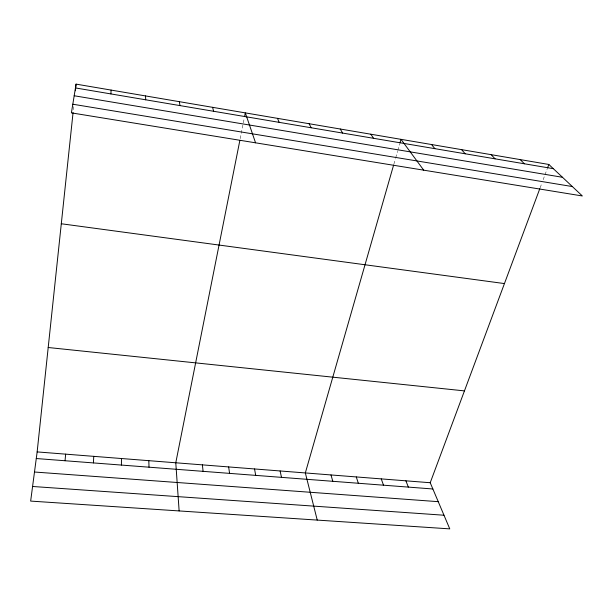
<?xml version="1.0" encoding="UTF-8"?>
<svg xmlns="http://www.w3.org/2000/svg" width="613" height="613" viewBox="0 0 613 613"><rect width="100%" height="100%" fill="white"/><g stroke="black" fill="none" stroke-linecap="round" stroke-linejoin="round"><path stroke-width="0.46" stroke-dasharray="3.06 2.3" d="M73.368 109.719L73.767 105.926M240.204 138.607L244.219 118.393M393.883 164.131L395.462 158.621M395.722 157.702L397.569 151.273M397.829 150.354L399.668 143.925M540.168 187.731L541.838 183.256M543.172 179.678L547.171 168.935"/><path stroke-width="0.92" d="M121.412 465.068L121.466 458.524M93.429 462.915L93.751 456.348M110.899 93.927L111.099 90.08M65.047 460.738L65.645 454.141M539.831 188.628L430.219 482.73L449.766 528.873L30.65 501.089L37.148 451.911L73.07 112.562M75.376 90.762L76.073 84.127L548.842 164.46L582.35 195.968L71.407 112.869L76.073 84.127M239.844 140.446L175.778 462.777L179.134 510.935M244.587 116.562L245.315 112.884L255.552 142.814M393.615 165.043L305.335 472.937L317.235 520.085M399.937 143.013L400.986 139.335L423.713 170.169M547.509 168.039L548.842 164.46M32.581 486.477L443.988 515.226M34.489 472.018L438.241 501.672M36.267 458.532L432.862 488.982M37.148 451.911L430.219 482.73M48.197 347.51L464.447 390.887M61.292 223.76L504.445 283.574M72.809 104.218L572.343 186.559M74.188 95.758L562.481 177.287M75.46 87.935L553.324 168.675M520.215 159.595L524.429 163.794M491.128 154.652L495.059 158.828M461.574 149.633L465.213 153.786M431.529 144.522L434.87 148.66M370.857 134.216L373.578 138.308M340.246 129.014L342.636 133.082M309.121 123.726L311.182 127.765M277.482 118.347L279.199 122.362M405.898 480.822L408.35 487.097M381.255 478.891L383.5 485.19M356.283 476.937L358.329 483.259M330.982 474.952L332.805 481.297M212.611 107.329L213.6 111.275M280.103 470.96L281.497 477.358M254.541 468.953L255.705 475.381M179.348 101.674L179.954 105.597M228.641 466.922L229.576 473.374M202.39 464.869L203.087 471.336M145.511 95.927L145.725 99.812M148.813 460.662L149.013 467.183"/></g></svg>
